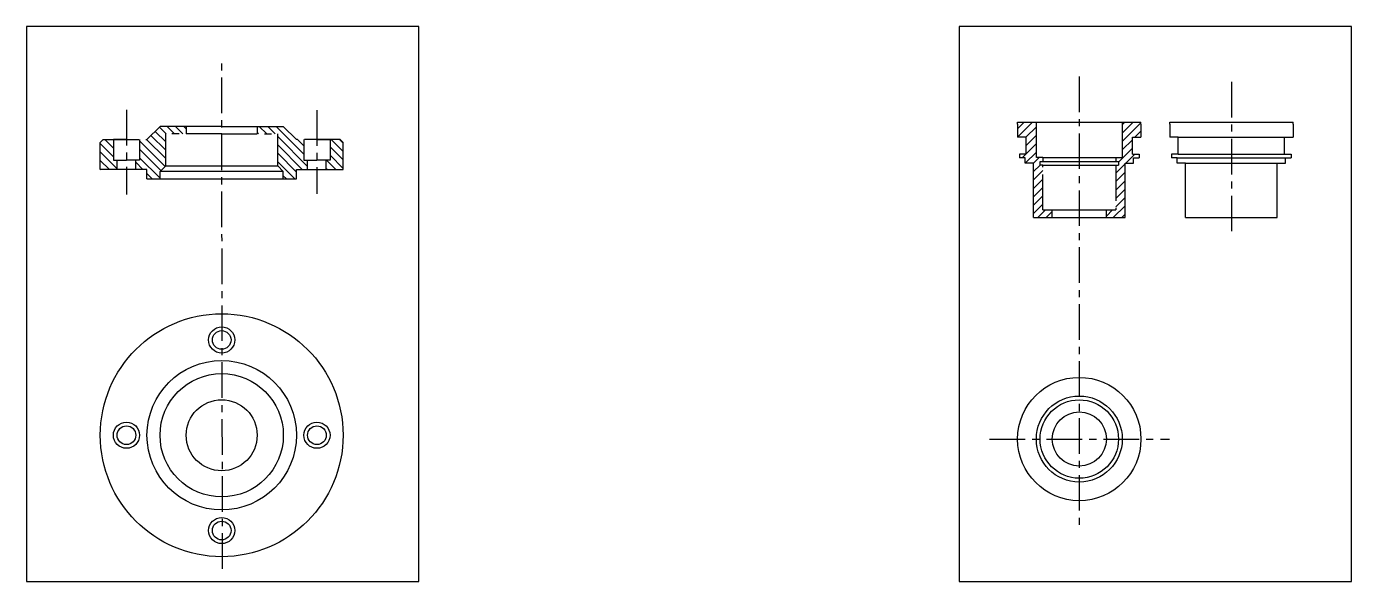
# Model space of a CAD drawing. Header units: millimetres. Extents: x 998 to 1708, y 999 to 1297.
import ezdxf

# ---------------------------------------------------------------- set-up
doc = ezdxf.new("R2010")
doc.units = ezdxf.units.MM
doc.header["$LTSCALE"] = 0.6
doc.linetypes.add('CENTER', pattern=[50.8, 31.75, -6.35, 6.35, -6.35])

# ---------------------------------------------------------------- blocks, each defined once
blk = doc.blocks.new('*U1')
for radius in [7, 5]:
    blk.add_circle((0, 0), radius)
blk = doc.blocks.new('*U2')
at = {"color": 0, "linetype": 'ByBlock', "lineweight": -2, "transparency": 16777216}
for p, rotation in [((1102.94, 1128.76), 90), ((1051.94, 1077.76), 180), ((1102.94, 1026.76), 270)]:
    blk.add_blockref('*U1', p, dxfattribs=dict(at, rotation=rotation))
blk.add_blockref('*U1', (1153.94, 1077.76), dxfattribs=at)

msp = doc.modelspace()

# ---------------------------------------------------------------- hatches: boundary and pattern name
at = {"linetype": 'CENTER'}
h = msp.add_hatch(dxfattribs=at)
h.set_pattern_fill('ANSI31', color=256, angle=90)
h.set_pattern_definition([(135, (998.4177, 999.481), (-2.245064, -2.245064), [])])
h.paths.add_polyline_path([(1167.94, 1234.45), (1166.38, 1236.01), (1160.94, 1236.01), (1160.94, 1225.01), (1158.94, 1225.01), (1158.94, 1220.01), (1167.94, 1220.01)])
h.paths.add_polyline_path([(1142.94, 1220.01), (1148.94, 1220.01), (1148.94, 1225.01), (1146.94, 1225.01), (1146.94, 1236.01), (1142.94, 1236.01), (1135.94, 1243.01), (1121.94, 1243.01), (1121.94, 1239.01), (1132.94, 1239.01), (1132.94, 1222.01), (1135.94, 1219.01), (1135.94, 1215.01), (1142.94, 1215.01)])
h.paths.add_polyline_path([(1062.94, 1215.01), (1069.94, 1215.01), (1069.94, 1219.01), (1072.94, 1222.01), (1072.94, 1239.01), (1083.94, 1239.01), (1083.94, 1243.01), (1069.94, 1243.01), (1062.94, 1236.01), (1058.94, 1236.01), (1058.94, 1225.01), (1056.94, 1225.01), (1056.94, 1220.01), (1062.94, 1220.01)])
h.paths.add_polyline_path([(1044.94, 1236.01), (1039.49, 1236.01), (1037.94, 1234.45), (1037.94, 1220.01), (1046.94, 1220.01), (1046.94, 1225.01), (1044.94, 1225.01)])
h = msp.add_hatch(dxfattribs=at)
h.set_pattern_fill('ANSI31', color=256)
h.set_pattern_definition([(45, (1497.932, 999.5382), (-2.245064, 2.245064), [])])
h.paths.add_polyline_path([(1586.67, 1194.23), (1576.67, 1194.23), (1576.67, 1198.34), (1581.67, 1198.34), (1581.67, 1222.34), (1583.17, 1222.34), (1583.17, 1224.34), (1581.67, 1224.34), (1581.67, 1226.34), (1585.17, 1226.34), (1585.17, 1245.34), (1595.17, 1245.34), (1595.17, 1244.23), (1595.17, 1237.23), (1590.67, 1237.23), (1590.67, 1228.23), (1594.17, 1228.23), (1594.17, 1226.23), (1591.17, 1226.23), (1591.17, 1225.23), (1591.17, 1223.34), (1586.67, 1223.34)])
h.paths.add_polyline_path([(1547.67, 1198.34), (1542.67, 1198.34), (1542.67, 1222.34), (1541.17, 1222.34), (1541.17, 1224.34), (1542.67, 1224.34), (1542.67, 1226.34), (1539.17, 1226.34), (1539.17, 1245.34), (1529.17, 1245.34), (1529.17, 1244.23), (1529.17, 1237.23), (1533.67, 1237.23), (1533.67, 1228.23), (1530.17, 1228.23), (1530.17, 1226.23), (1533.17, 1226.23), (1533.17, 1225.23), (1533.17, 1223.34), (1537.67, 1223.34), (1537.67, 1194.23), (1547.67, 1194.23)])

# ---------------------------------------------------------------- linework, layer by layer
for p, q in [((1103.42, 1006.3), (1102.94, 1278.33)), ((1562.17, 1269.8), (1562.17, 1028.17)), ((1643.62, 1266.94), (1643.62, 1184.42)), ((1051.94, 1251.95), (1051.94, 1206.56)), ((1153.94, 1251.76), (1153.94, 1206.91)), ((1062.94, 1236.01), (1069.94, 1243.01)), ((1083.94, 1243.01), (1083.94, 1239.01)), ((1102.94, 1243.01), (1121.94, 1243.01)), ((1121.94, 1243.01), (1121.94, 1239.01)), ((1142.94, 1236.01), (1135.94, 1243.01)), ((1529.17, 1244.23), (1529.17, 1245.34)), ((1529.17, 1244.23), (1529.17, 1237.23)), ((1529.17, 1244.23), (1529.17, 1237.23)), ((1539.17, 1226.34), (1539.17, 1245.34)), ((1585.17, 1245.34), (1585.17, 1226.34)), ((1595.17, 1244.23), (1595.17, 1245.34)), ((1595.17, 1244.23), (1595.17, 1237.23)), ((1610.62, 1244.23), (1610.62, 1245.34)), ((1610.62, 1244.23), (1610.62, 1237.23)), ((1610.62, 1244.23), (1610.62, 1237.23)), ((1676.62, 1244.23), (1676.62, 1245.34)), ((1676.62, 1244.23), (1676.62, 1237.23)), ((1037.94, 1234.45), (1039.49, 1236.01)), ((1039.49, 1236.01), (1062.94, 1236.01)), ((1051.94, 1236.01), (1044.94, 1236.01)), ((1044.94, 1236.01), (1044.94, 1225.01)), ((1058.94, 1236.01), (1058.94, 1225.01)), ((1072.94, 1222.01), (1072.94, 1239.01)), ((1102.94, 1239.01), (1072.94, 1239.01)), ((1102.94, 1239.01), (1132.94, 1239.01)), ((1132.94, 1222.01), (1132.94, 1239.01)), ((1166.38, 1236.01), (1142.94, 1236.01)), ((1146.94, 1236.01), (1146.94, 1225.01)), ((1153.94, 1236.01), (1160.94, 1236.01)), ((1160.94, 1236.01), (1160.94, 1225.01)), ((1167.94, 1234.45), (1166.38, 1236.01)), ((1533.67, 1237.23), (1529.17, 1237.23)), ((1533.67, 1237.23), (1529.17, 1237.23)), ((1590.67, 1237.23), (1595.17, 1237.23)), ((1037.94, 1220.01), (1037.94, 1234.45)), ((1167.94, 1220.01), (1167.94, 1234.45)), ((1530.17, 1228.23), (1530.17, 1226.23)), ((1530.17, 1228.23), (1530.17, 1226.23)), ((1594.17, 1228.23), (1594.17, 1226.23)), ((1044.94, 1225.01), (1046.94, 1225.01)), ((1046.94, 1220.01), (1046.94, 1225.01)), ((1046.94, 1225.01), (1051.94, 1225.01)), ((1056.94, 1225.01), (1051.94, 1225.01)), ((1056.94, 1220.01), (1056.94, 1225.01)), ((1058.94, 1225.01), (1056.94, 1225.01)), ((1072.94, 1222.01), (1069.94, 1219.01)), ((1132.94, 1222.01), (1135.94, 1219.01)), ((1146.94, 1225.01), (1148.94, 1225.01)), ((1148.94, 1220.01), (1148.94, 1225.01)), ((1148.94, 1225.01), (1153.94, 1225.01)), ((1158.94, 1225.01), (1153.94, 1225.01)), ((1158.94, 1220.01), (1158.94, 1225.01)), ((1160.94, 1225.01), (1158.94, 1225.01)), ((1533.17, 1226.23), (1530.17, 1226.23)), ((1533.17, 1226.23), (1530.17, 1226.23)), ((1533.17, 1225.23), (1533.17, 1226.23)), ((1533.17, 1225.23), (1533.17, 1226.23)), ((1533.17, 1223.45), (1533.17, 1225.23)), ((1533.17, 1223.34), (1533.17, 1225.23)), ((1537.67, 1223.34), (1533.17, 1223.34)), ((1542.67, 1226.34), (1539.17, 1226.34)), ((1541.17, 1222.34), (1541.17, 1224.34)), ((1542.67, 1222.34), (1541.17, 1222.34)), ((1542.67, 1226.34), (1542.67, 1224.34)), ((1542.67, 1198.34), (1542.67, 1222.34)), ((1581.67, 1226.34), (1581.67, 1224.34)), ((1581.67, 1226.34), (1585.17, 1226.34)), ((1581.67, 1222.34), (1581.67, 1198.34)), ((1581.67, 1222.34), (1583.17, 1222.34)), ((1583.17, 1224.34), (1583.17, 1222.34)), ((1586.67, 1223.34), (1591.17, 1223.34)), ((1591.17, 1225.23), (1591.17, 1226.23)), ((1591.17, 1226.23), (1594.17, 1226.23)), ((1591.17, 1223.34), (1591.17, 1225.23)), ((1051.94, 1220.01), (1046.94, 1220.01)), ((1062.94, 1215.01), (1062.94, 1220.01)), ((1065.94, 1215.01), (1065.87, 1214.94)), ((1069.94, 1215.01), (1069.94, 1219.01)), ((1135.94, 1215.01), (1135.94, 1219.01)), ((1139.94, 1215.01), (1140.01, 1214.94)), ((1142.94, 1215.01), (1142.94, 1220.01)), ((1153.94, 1220.01), (1158.94, 1220.01)), ((1547.67, 1194.23), (1547.67, 1198.23)), ((1547.67, 1194.23), (1576.67, 1194.23)), ((1576.67, 1194.23), (1576.67, 1198.23)), ((1629.12, 1194.23), (1658.12, 1194.23)), ((1514.15, 1075.73), (1610.46, 1075.73))]:
    msp.add_line(p, q, dxfattribs=at)
for p, q in [((1102.94, 1243.01), (1069.94, 1243.01)), ((1102.94, 1243.01), (1083.94, 1243.01)), ((1102.94, 1243.01), (1135.94, 1243.01)), ((1529.17, 1245.34), (1595.17, 1245.34)), ((1539.17, 1245.34), (1585.17, 1245.34)), ((1610.62, 1245.34), (1676.62, 1245.34)), ((1620.62, 1245.34), (1666.62, 1245.34)), ((1533.67, 1228.23), (1533.67, 1237.23)), ((1533.67, 1228.23), (1533.67, 1237.23)), ((1590.67, 1228.23), (1590.67, 1237.23)), ((1615.12, 1237.23), (1610.62, 1237.23)), ((1615.12, 1237.23), (1610.62, 1237.23)), ((1615.12, 1228.23), (1615.12, 1237.23)), ((1615.12, 1228.23), (1615.12, 1237.23)), ((1615.12, 1237.23), (1672.12, 1237.23)), ((1672.12, 1228.23), (1672.12, 1237.23)), ((1672.12, 1237.23), (1676.62, 1237.23)), ((1533.67, 1228.23), (1530.17, 1228.23)), ((1533.67, 1228.23), (1530.17, 1228.23)), ((1590.67, 1228.23), (1594.17, 1228.23)), ((1615.12, 1228.23), (1611.62, 1228.23)), ((1611.62, 1228.23), (1611.62, 1226.23)), ((1615.12, 1228.23), (1611.62, 1228.23)), ((1611.62, 1228.23), (1611.62, 1226.23)), ((1615.12, 1228.23), (1672.12, 1228.23)), ((1672.12, 1228.23), (1675.62, 1228.23)), ((1675.62, 1228.23), (1675.62, 1226.23)), ((1072.94, 1222.01), (1132.94, 1222.01)), ((1537.67, 1194.23), (1537.67, 1223.34)), ((1537.67, 1194.23), (1537.67, 1223.34)), ((1541.17, 1224.34), (1583.17, 1224.34)), ((1542.67, 1226.34), (1581.67, 1226.34)), ((1542.67, 1222.34), (1581.67, 1222.34)), ((1586.67, 1194.23), (1586.67, 1223.34)), ((1614.62, 1226.23), (1611.62, 1226.23)), ((1614.62, 1226.23), (1611.62, 1226.23)), ((1614.62, 1225.23), (1614.62, 1226.23)), ((1614.62, 1225.23), (1614.62, 1226.23)), ((1614.62, 1226.23), (1672.62, 1226.23)), ((1614.62, 1223.45), (1614.62, 1225.23)), ((1614.62, 1223.34), (1614.62, 1225.23)), ((1619.12, 1223.34), (1614.62, 1223.34)), ((1619.12, 1194.23), (1619.12, 1223.34)), ((1619.12, 1194.23), (1619.12, 1223.34)), ((1619.12, 1223.34), (1668.12, 1223.34)), ((1668.12, 1194.23), (1668.12, 1223.34)), ((1668.12, 1223.34), (1672.62, 1223.34)), ((1672.62, 1225.23), (1672.62, 1226.23)), ((1672.62, 1226.23), (1675.62, 1226.23)), ((1672.62, 1223.34), (1672.62, 1225.23)), ((1062.94, 1220.01), (1037.94, 1220.01)), ((1062.94, 1215.01), (1142.94, 1215.01)), ((1135.94, 1219.01), (1069.94, 1219.01)), ((1069.94, 1215.01), (1135.94, 1215.01)), ((1142.94, 1220.01), (1167.94, 1220.01)), ((1537.67, 1194.23), (1586.67, 1194.23)), ((1542.67, 1198.34), (1581.67, 1198.34)), ((1619.12, 1194.23), (1668.12, 1194.23))]:
    msp.add_line(p, q)
for points in [[(998.42, 999.48), (1208.42, 999.48), (1208.42, 1296.48), (998.42, 1296.48)], [(1497.93, 999.54), (1707.93, 999.54), (1707.93, 1296.54), (1497.93, 1296.54)]]:
    msp.add_lwpolyline(points, close=True)
for centre, radius in [((1102.94, 1077.76), 65), ((1102.94, 1077.76), 40), ((1102.94, 1077.76), 33), ((1562.17, 1075.73), 33), ((1102.94, 1077.76), 19), ((1562.17, 1075.73), 23), ((1562.17, 1075.73), 21), ((1562.17, 1075.73), 14.5)]:
    msp.add_circle(centre, radius)

# ---------------------------------------------------------------- block references
msp.add_blockref('*U2', (0, 0))

doc.saveas('drawing.dxf')
